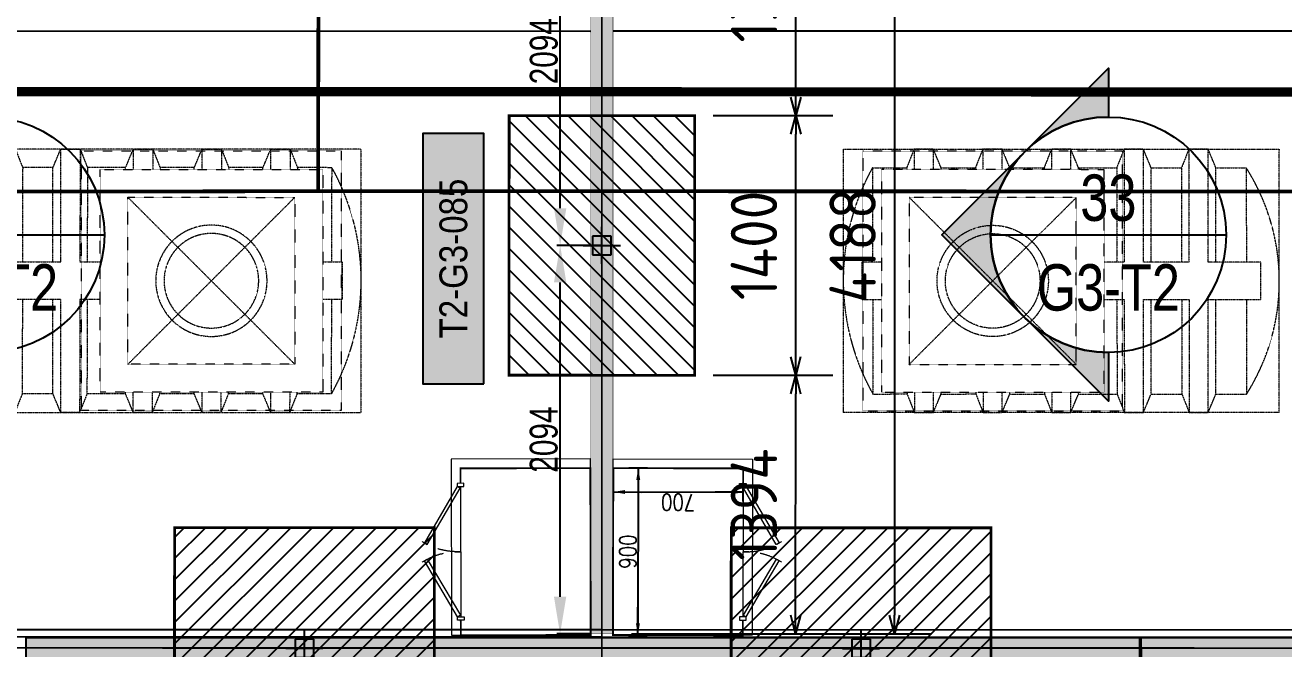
# Model space of a CAD drawing. Header units: centimetres. Extents: x -6122352 to 7132207, y -1694241 to 1947892.
# Drawn here: x 101715 to 108498, y -108471 to -105108 of the extents above; entities that cross this region are included whole.
import ezdxf
from ezdxf.enums import TextEntityAlignment as Align
from ezdxf.xclip import XClip

# ---------------------------------------------------------------- set-up
doc = ezdxf.new("R2010")
doc.units = ezdxf.units.CM
doc.header["$MEASUREMENT"] = 0
doc.header["$XCLIPFRAME"] = 2
doc.header["$PDMODE"] = 66
doc.header["$PDSIZE"] = 100
for name, pattern in [('HIDDEN', [0.375, 0.25, -0.125]), ('LTH-4G-M-XR-GROUND FLOOR PLAN$0$HIDDEN2', [0.1875, 0.125, -0.0625]), ('XR-AR-END-SETTING OUT PLAN$0$23261-XR-AR-SI-GF$0$HIDDEN', [0.375, 0.25, -0.125])]:
    doc.linetypes.add(name, pattern=pattern)
for name, color, linetype in [('00-MI-DIM', 7, 'Continuous'), ('23585-XR-AR-BOUNDARY WALLS AND SETBACKS$0$setback', 7, 'XR-AR-END-SETTING OUT PLAN$0$23261-XR-AR-SI-GF$0$HIDDEN'), ('@MI-FOOTINGS', 7, 'Continuous'), ('@MI-REF LAYER', 7, 'Continuous'), ('@MI-TYPE-02', 6, 'Continuous'), ('B_TH_4', 7, 'Continuous'), ('CTECH-Text 2.5mm', 2, 'Continuous'), ('PANEL-TAGS', 7, 'Continuous'), ('VD-WS-WATER TANK', 7, 'Continuous'), ('XR-AR-MID-SETTING OUT FOR MASTER$0$23585-XR-AR-MID-GROUND FLOOR$0$A-Flor-Strs', 1, 'Continuous')]:
    doc.layers.add(name, color=color, linetype=linetype)
doc.layers.add('08-Compound Wall-2', color=6, linetype='Continuous', lineweight=25, true_color=0xff00ff)
for name, color, linetype, lineweight in [('23585-XR-AR-DAMAC PLOT LIMITS$0$1-Mid units', 41, 'Continuous', 5), ('A-ANNO-TEXT', 3, 'Continuous', 25), ('LTH-4G-M-XR-GROUND FLOOR PLAN$0$1717 X Water Tank Location_5B$0$00 Line 2', 6, 'Continuous', 13)]:
    doc.layers.add(name, color=color, linetype=linetype, lineweight=lineweight)
doc.layers.add('LTH-4G-M-XR-GROUND FLOOR PLAN$0$PDF_Geometry', color=7, linetype='Continuous', true_color=0xcccccc)
doc.styles.add('Arial Narrow', font='ARIALN.TTF', dxfattribs={"width": 0.95, "height": 500})
doc.styles.add('DIMTEXT', font='romans.shx', dxfattribs={"width": 0.8})
doc.styles.add('JWC 1.50MM', font='GOTHIC.TTF', dxfattribs={"width": 0.8, "height": 1.5})
doc.styles.add('PANELTAG_STYLE', font='arial.ttf')
doc.styles.add('Schueco-BEMSTIL', font='isocpeur.ttf', dxfattribs={"width": 0.9})
doc.dimstyles.new('DIM-25', dxfattribs={"dimscale": 25, "dimtxt": 2.5, "dimasz": 2.5, "dimexe": 1.25, "dimexo": 0.625, "dimgap": 1, "dimtad": 1, "dimdec": 0, "dimdsep": 46, "dimtxsty": 'DIMTEXT', "dimblk": 'AROW', "dimcen": 2.5, "dimse1": 1, "dimse2": 1, "dimclrd": 1, "dimclre": 1, "dimclrt": 2, "dimadec": 0, "dimazin": 0, "dimtfac": 1, "dimtdec": 0, "dimtmove": 0, "dimatfit": 3, "dimfxl": 1, "dimarcsym": 0})
doc.dimstyles.new('JWC - 1.5', dxfattribs={"dimtxt": 1.5, "dimasz": 2, "dimexe": 0.18, "dimexo": 0.06, "dimgap": 0.09, "dimtad": 1, "dimtoh": 1, "dimdec": 0, "dimzin": 0, "dimdsep": 46, "dimtxsty": 'JWC 1.50MM', "dimcen": 0.09, "dimclrd": 1, "dimclre": 1, "dimclrt": 2, "dimadec": 0, "dimazin": 0, "dimtfac": 1, "dimtdec": 0, "dimtofl": 0, "dimtmove": 0, "dimatfit": 3, "dimfxl": 30, "dimtolj": 1, "dimtzin": 0, "dimarcsym": 0})
doc.dimstyles.new('MI- JWC-TXT-2.5 MM', dxfattribs={"dimscale": 1.5, "dimtxt": 2.5, "dimasz": 1, "dimexe": 2, "dimexo": 1, "dimgap": 1, "dimtad": 1, "dimdec": 0, "dimdsep": 46, "dimtxsty": 'Schueco-BEMSTIL', "dimblk": 'OPEN30', "dimcen": 0, "dimdle": 2, "dimclrd": 140, "dimclre": 8, "dimclrt": 40, "dimadec": 0, "dimazin": 2, "dimtfac": 1, "dimtdec": 0, "dimtix": 1, "dimtmove": 2, "dimatfit": 3, "dimldrblk": 'OPEN', "dimfxl": 2, "dimlwd": -1, "dimlwe": -1, "dimarcsym": 0})
pattern_1 = [(45, (0, 0), (-57.45242597140699, 57.45242597140699), [])]

# ---------------------------------------------------------------- blocks, each defined once
blk = doc.blocks.new('23585-XR-AR-BOUNDARY WALLS AND SETBACKS')
at = {"layer": '08-Compound Wall-2'}
blk.add_lwpolyline([(496514.6252557298, 2768906.002830742), (496532.2463287459, 2768889.856587013), (496534.3067708811, 2768892.105257509), (496538.3601700577, 2768896.529056611), (496542.4137756815, 2768900.952862748), (496546.4671700585, 2768905.376656611), (496550.520570064, 2768909.800456605), (496554.5739700577, 2768914.224256611), (496560.6192522304, 2768920.821795322), (496542.9971857687, 2768936.967041038)], dxfattribs=at)
at = {"layer": '23585-XR-AR-BOUNDARY WALLS AND SETBACKS$0$setback', "ltscale": 40, "const_width": 0.05}
blk.add_lwpolyline([(496532.0673623674, 2768893.95391039), (496532.1686264705, 2768894.064425312), (496536.2220017799, 2768898.488198366), (496540.2756266847, 2768902.912025546), (496544.3290017809, 2768907.335798366), (496548.382401789, 2768911.759598364), (496552.4358017773, 2768916.183398364), (496556.5893923498, 2768920.716433185), (496542.2115776765, 2768933.889312271), (496538.0586421989, 2768929.356943275), (496534.0052491076, 2768924.933150815), (496529.9518491079, 2768920.509350816), (496525.8982013824, 2768916.085698731), (496521.844849108, 2768911.661950815), (496517.6903034673, 2768907.127653947), (496532.0673623674, 2768893.95391039)], dxfattribs=at)
blk = doc.blocks.new('A$C9d9485f6')
at = {"layer": 'A-ANNO-TEXT', "rotation": 312.4881850805905}
blk.add_blockref('23585-XR-AR-BOUNDARY WALLS AND SETBACKS', (-2377088.534775567, -1504219.252137818), dxfattribs=at)
blk = doc.blocks.new('23585-XR-AR-DAMAC PLOT LIMITS')
at = {"layer": '23585-XR-AR-DAMAC PLOT LIMITS$0$1-Mid units', "color": 251, "true_color": 0x636466}
for points in [[(496542.4874999998, 2768900.885299999), (496524.7922999999, 2768917.099099999), (496528.8459000001, 2768921.522700001), (496546.5409000004, 2768905.3091)], [(496538.4338999996, 2768896.4615), (496520.7389000002, 2768912.6753), (496524.7922999999, 2768917.099099999), (496542.4874999998, 2768900.885299999)], [(496542.4874999998, 2768900.885299999), (496546.5409000004, 2768905.3091), (496564.2358999997, 2768889.0955), (496560.1825000001, 2768884.671700001)], [(496538.4338999996, 2768896.4615), (496542.4874999998, 2768900.885299999), (496560.1825000001, 2768884.671700001), (496556.1290999996, 2768880.2479)]]:
    blk.add_lwpolyline(points, close=True, dxfattribs=at)
blk = doc.blocks.new('A$Cf093b529')
at = {"layer": 'A-ANNO-TEXT'}
blk.add_blockref('23585-XR-AR-DAMAC PLOT LIMITS', (-495391.9901121984, -2768603.441896566), dxfattribs=at)
blk = doc.blocks.new('XR-AR-MID-SETTING OUT FOR MASTER')
at = {"layer": 'XR-AR-MID-SETTING OUT FOR MASTER$0$23585-XR-AR-MID-GROUND FLOOR$0$A-Flor-Strs', "color": 8}
blk.add_line((60.05534254956096, 20672.92354680672), (5940.045863168596, 20672.65234583314), dxfattribs=at)
blk = doc.blocks.new('MID UNIT')
at = {"xscale": 0.001, "yscale": 0.001, "zscale": 0.001}
blk.add_blockref('XR-AR-MID-SETTING OUT FOR MASTER', (0, 0), dxfattribs=at)
blk = doc.blocks.new('TH_4')
at = {"xscale": -1}
blk.add_blockref('MID UNIT', (495826.3053798475, 2769130.514097063), dxfattribs=at)
blk.add_blockref('MID UNIT', (495814.3053798428, 2769130.514097063))
blk = doc.blocks.new('A$C780da55d')
at = {"layer": 'B_TH_4', "xscale": 1.000039159572381, "yscale": 1.000039159572381, "zscale": 1.000039159572381}
blk.add_blockref('TH_4', (-495814.0704651335, -2769239.302089663), dxfattribs=at)
blk = doc.blocks.new('23585-XR-AR-MALDIVE-2$0$TH_4')
blk.add_blockref('A$C780da55d', (495794.655359471, 2769130.864096801))
blk = doc.blocks.new('AROW')
at = {"color": 1, "ltscale": 100}
for p, q in [((0, 0), (-3, 0)), ((-1.455191522836685e-11, -1), (-1.455191522836685e-11, 1))]:
    blk.add_line(p, q, dxfattribs=at)
blk.add_solid([(-1.279999999998836, 0.2133333333331393), (-1.279999999998836, -0.2133333333331393), (0, 0)], dxfattribs=at)
blk = doc.blocks.new('*D424')
at = {"layer": 'CTECH-Text 2.5mm', "color": 8, "lineweight": -2, "ltscale": 10, "transparency": 16777216}
blk.add_line((0.8245945251717253, -0.1346448104515323), (0.02459452517172529, -0.1346448104515323), dxfattribs=at)
at = {"layer": 'Defpoints', "color": 0, "ltscale": 10, "transparency": 16777216}
for p in [(-0.02540547482827471, -4.440892098500626e-16), (0.8745945251717253, -4.440892098500626e-16), (-0.02540547482827472, -0.1346448104515323)]:
    blk.add_point(p, dxfattribs=at)
at = {"layer": 'CTECH-Text 2.5mm', "color": 8, "lineweight": -2, "ltscale": 10, "transparency": 16777216, "xscale": 0.05, "yscale": 0.05, "zscale": 0.05, "rotation": 180}
blk.add_blockref('AROW', (-0.02540547482827472, -0.1346448104515323), dxfattribs=at)
at = {"layer": 'CTECH-Text 2.5mm', "color": 8, "lineweight": -2, "ltscale": 10, "transparency": 16777216, "xscale": 0.05, "yscale": 0.05, "zscale": 0.05}
blk.add_blockref('AROW', (0.8745945251717253, -0.1346448104515323), dxfattribs=at)
at = {"layer": 'CTECH-Text 2.5mm', "color": 8, "ltscale": 10, "transparency": 16777216, "insert": (0.4245945251717253, -0.07964481045153232), "char_height": 0.09, "attachment_point": 5, "style": 'DIMTEXT'}
blk.add_mtext('900', dxfattribs=at)
blk = doc.blocks.new('*D423')
at = {"layer": 'CTECH-Text 2.5mm', "color": 8, "lineweight": -2, "ltscale": 10, "transparency": 16777216}
blk.add_line((0.7458974683694629, -0.05000000000000048), (0.745897468369463, -0.6500000000000008), dxfattribs=at)
at = {"layer": 'Defpoints', "color": 0, "ltscale": 10, "transparency": 16777216}
for p in [(0.8745945251717258, -4.440892098500628e-16), (0.745897468369463, -0.7000000000000008), (0.8745945278484509, -0.7000000000000007)]:
    blk.add_point(p, dxfattribs=at)
at = {"layer": 'CTECH-Text 2.5mm', "color": 8, "lineweight": -2, "ltscale": 10, "transparency": 16777216, "xscale": 0.05, "yscale": 0.05, "zscale": 0.05}
for p, rotation in [((0.7458974683694629, -4.647852750491067e-16), 90), ((0.745897468369463, -0.7000000000000008), 270)]:
    blk.add_blockref('AROW', p, dxfattribs=dict(at, rotation=rotation))
at = {"layer": 'CTECH-Text 2.5mm', "color": 8, "ltscale": 10, "transparency": 16777216, "insert": (0.6908974683694628, -0.3500000000000008), "char_height": 0.09, "attachment_point": 5, "rotation": 90, "style": 'DIMTEXT'}
blk.add_mtext('700', dxfattribs=at)
blk = doc.blocks.new('WT')
at = {"layer": 'VD-WS-WATER TANK', "color": 8, "linetype": 'HIDDEN', "lineweight": 5}
for p, q in [((-1544.628465470625, 709.6584162400104), (-1544.628465470625, -710.3415837597568)), ((-1544.628465470625, 709.6584162400104), (805.3742911103182, 709.6584162400104)), ((805.3742911103182, -710.3415837599896), (805.3742911103182, 709.6584162400104)), ((-1205.197479922557, 610), (-1368.584841941483, 609.6917219583411)), ((-1367.616602353984, 100.7170481621288), (-1368.584841941483, 609.6917219583411)), ((-853.8209368987009, 609.9999999995343), (-1019.529137560632, 609.6873430171981)), ((-462.4613206691574, 609.9999999997672), (-670.4740313610528, 609.9999999997672)), ((-92.2536644951906, 609.9999999997672), (-279.1144151315093, 609.9999999997672)), ((277.9539916787762, 609.9999999997672), (91.09390626149252, 609.6474338008557)), ((645.8408009468112, 609.9999999997672), (461.3015541732311, 609.6518127417658)), ((646.8096269820817, 100.7170481618959), (645.8408009468112, 609.9999999997672)), ((-1366.263995035551, -610.3082780416589), (-1367.232107905904, -101.4002156818751)), ((648.161647852743, -610.0000000002328), (647.1941214301623, -101.4002156816423)), ((-1202.876633016858, -610.0000000002328), (-1366.263995035551, -610.3082780416589)), ((-853.8209368984681, -610.0000000002328), (-1017.208298916928, -610.3082780416589)), ((-462.4613206691574, -610), (-668.1531844553538, -610)), ((-92.2536644951906, -610.0000000002328), (-276.7935682260431, -610.0000000002328)), ((277.9539916787762, -610.0000000002328), (93.4147449049633, -610.3481872582342)), ((648.161647852743, -610.0000000002328), (463.6224010786973, -610.3481872582342)), ((805.3742911103182, -710.3415837599896), (-1544.628465470625, -710.3415837597568))]:
    blk.add_line(p, q, dxfattribs=at)
at = {"layer": 'VD-WS-WATER TANK', "color": 8, "linetype": 'HIDDEN', "lineweight": 5, "ltscale": 0.2}
for p, q in [((-450.0018297319766, 450.0018297312781, 1.058825682041061), (449.9999999995343, -449.9999999997672, -1)), ((449.9999999995343, 449.9999999993015), (-450.0000000004657, -450.0000000002328, 1.000000000007276))]:
    blk.add_line(p, q, dxfattribs=at)
at = {"layer": 'VD-WS-WATER TANK', "color": 8, "linetype": 'HIDDEN', "lineweight": 5}
for points in [[(-1057.987290713005, 100.7170481625944), (-1058.984124873765, 709.6584162407089), (-1161.101388717303, 709.6584162407089), (-1202.876633016625, 610.0000000006985), (-1202.876633016858, 100.7170481625944)], [(-1161.101388717303, 709.6584162407089), (-1161.10138871707, 100.7170481625944)], [(-1018.560901444405, 100.7170481623616), (-1019.529727479443, 610.0000000004657), (-1058.984124873765, 709.6584162407089)], [(-708.9315945943817, 100.7170481623616), (-709.928428754909, 709.6584162404761), (-812.04569259868, 709.6584162404761), (-853.8209368987009, 610.0000000002328), (-853.8209368982352, 100.7170481628273)], [(-812.04569259868, 709.6584162404761), (-812.04569259868, 100.7170481623616)], [(-669.5052053260151, 100.7170481623616), (-670.4740313610528, 610.0000000002328), (-709.928428754909, 709.6584162404761)], [(-318.3893022132106, 599.9999999993015), (-318.5688125255983, 709.6584162404761), (-420.6860763693694, 709.6584162404761), (-462.4613206691574, 610.0000000004657), (-462.4613206691574, 599.9999999997672)], [(-420.6860763693694, 709.6584162404761), (-420.6860763693694, 599.9999999997672)], [(-279.0953917962033, 599.9999999997672), (-279.1144151315093, 610.0000000004657), (-318.5688125255983, 709.6584162404761)], [(51.81901098834351, 599.9999999995343), (51.63884364836849, 709.6584162402432), (-50.47842019540258, 709.6584162407089), (-92.25366449495777, 610), (-92.2536644951906, 600)], [(-50.47842019540258, 709.6584162407089), (-50.47842019563541, 599.9999999997672)], [(91.11226437753066, 599.9999999995343), (91.09324104245752, 610.0000000002328), (51.63884364836849, 709.6584162402432)], [(422.026010134723, 599.9999999997672), (421.8464998223353, 709.6584162404761), (319.7292359783314, 709.6584162407089), (277.9539916787762, 610.0000000002328), (277.9539916787762, 599.9999999995343)], [(319.7292359783314, 709.6584162407089), (319.7292359785642, 600.0000000002328)], [(461.3199205512647, 600), (461.3008972161915, 610), (421.8464998223353, 709.6584162404761)], [(-1161.10138871707, 100.7170481625944), (-1444.626510607777, 100.7170481625944), (-1444.626510607777, -101.4002156811766), (-1161.10138871707, -101.4002156814095)], [(-812.04569259868, 100.7170481623616), (-1057.987290713005, 100.7170481625944)], [(-600.0000000002328, 100.7170481623616), (-708.9315945943817, 100.7170481623616)], [(599.9999999997672, -101.4002156811766), (705.3734893924557, -101.4002156811766), (705.3734893924557, 100.7170481625944), (599.9999999997672, 100.7170481625944)], [(-1202.876633016858, -101.4002156814095), (-1202.876633016858, -609.9999999995343), (-1161.101388717303, -710.3415837595239), (-1056.663277968066, -710.3415837592911), (-1017.208880573744, -610), (-1018.176406996092, -101.4002156811766)], [(-1161.10138871707, -101.4002156814095), (-1161.101388717303, -710.3415837595239)], [(-1056.663277968066, -710.3415837592911), (-1057.659002496395, -101.4002156809438)], [(-1057.659002496395, -101.4002156809438), (-812.0456925984472, -101.4002156811766)], [(-853.8209368984681, -101.4002156809438), (-853.8209368984681, -609.9999999995343), (-812.04569259868, -710.3415837595239), (-707.6075818496756, -710.3415837595239), (-668.1531844551209, -610), (-669.1207108779345, -101.4002156809438)], [(-812.0456925984472, -101.4002156811766), (-812.04569259868, -710.3415837595239)], [(-707.6075818496756, -710.3415837595239), (-708.6033063777722, -101.4002156809438)], [(-708.6033063777722, -101.4002156809438), (-600.0000000006985, -101.4002156814095)], [(-462.4613206689246, -600.0000000002328), (-462.4613206689246, -609.9999999997672), (-420.6860763693694, -710.3415837595239), (-316.2479656198993, -710.3415837590583), (-276.7935682255775, -609.9999999997672), (-276.8125915611163, -600.0000000002328)], [(-420.6860763693694, -600.0000000004657), (-420.6860763693694, -710.3415837595239)], [(-316.2479656198993, -710.3415837590583), (-316.428393206792, -600)], [(-92.25366449495777, -600.0000000004657), (-92.25366449495777, -609.9999999997672), (-50.47842019516975, -710.3415837592911), (53.95969055383466, -710.3415837592911), (93.41408794769086, -609.9999999997672), (93.39506461261772, -600.0000000004657)], [(-50.47842019540258, -600.0000000002328), (-50.47842019516975, -710.3415837592911)], [(53.95969055383466, -710.3415837592911), (53.7786999901291, -600.0000000004657)], [(277.9539916787762, -600.0000000004657), (277.9539916787762, -610), (319.7292359785642, -710.3415837592911), (424.1673467275687, -710.3415837592911), (463.6217441216577, -609.9999999997672), (463.6027207863517, -600.0000000002328)], [(319.7292359783314, -600.0000000004657), (319.7292359785642, -710.3415837592911)], [(424.1673467275687, -710.3415837592911), (423.9869191413745, -600.0000000002328)]]:
    blk.add_lwpolyline(points, dxfattribs=at)
at = {"layer": 'VD-WS-WATER TANK', "color": 8, "linetype": 'HIDDEN', "lineweight": 5, "ltscale": 0.2}
for points in [[(-699.9999999995343, -699.9999999995343), (700.0000000002328, -700), (699.9999999997672, 700), (-700, 700.0000000002328)], [(-600.0000000004657, -600.0000000004657), (599.9999999995343, -600.0000000011642), (599.9999999995343, 599.9999999995343), (-600.0000000002328, 599.9999999990687)], [(-450.0000000002328, -450.0000000002328), (449.9999999997672, -450.0000000004657), (449.9999999995343, 449.9999999993015), (-450.0000000004657, 450)]]:
    blk.add_lwpolyline(points, close=True, dxfattribs=at)
at = {"layer": 'VD-WS-WATER TANK', "color": 8, "linetype": 'HIDDEN', "lineweight": 5}
for radius in [299.9999999999999, 254.9999999999999]:
    blk.add_circle((0, 2.328306436538696e-10), radius, dxfattribs=at)
for centre, radius, start, end in [((-406.0936178530101, 1.520493773277849), 1138.534847617149, 147.7123555648303, 212.5056355353665), ((-448.5880362042226, -2.084176184376702), 1253.962327314667, 331.0008973028165, 29.21709379940886)]:
    blk.add_arc(centre, radius, start, end, dxfattribs=at)
blk = doc.blocks.new('A$C3d83a01e')
at = {"color": 1, "true_color": 0xeb0000, "const_width": 0.007999999999999997}
blk.add_lwpolyline([(45.15008030319586, 3.749225288629532e-05), (39.1500754696317, 2.328306436538696e-10), (33.15008298167959, 0.0002450824249535799), (27.15007814858109, 0.0002075911033898592), (21.15007331455126, 0.0001700993161648512), (15.15006848284975, 0.0001326084602624178), (9.150063648354262, 9.511574171483517e-05), (1.485226675868034e-05, 0.000223775627091527), (0, 24.00009564775974), (2.850095984525979, 24.0001518309582), (9.150061142165214, 24.00024956325069), (12.00000966666266, 24.00017063063569), (15.14991851523519, 24.00015193992294), (21.14992334926501, 24.00018943217583), (27.15006329584867, 24.00007946393453), (33.15006813034415, 24.00011695548892), (39.15007296297699, 24.00015444681048), (45.15007779654115, 24.0001919392962), (54.29843115294352, 24.00013734982349), (54.29745082743466, 0.0001673968508839607)], close=True, dxfattribs=at)
blk = doc.blocks.new('A$Cc9adf89e')
at = {"color": 1, "true_color": 0xeb0000, "const_width": 0.01}
blk.add_lwpolyline([(34.72859038040042, -22.72902049310505), (28.72858554770937, -22.72905827872455), (22.72859305830207, -22.72881349129602), (16.72858822613489, -22.72885127691552), (10.72858339169761, -22.72888906300068), (1.581360328709707, -22.72888430161402), (1.580214007000905, 1.271036951802671), (10.7285673643928, 1.270982810296118), (16.72857219778234, 1.271020597312599), (22.72857703006594, 1.271058382000774), (28.72858186450321, 1.271096168551594), (34.72872181079583, 1.270986494142562), (40.72872664424358, 1.271024281159043), (43.87863549351459, 1.271005745045841), (43.87836894957582, -22.72885378403589)], close=True, dxfattribs=at)
blk = doc.blocks.new('A$Ce49f4eae')
at = {"color": 1, "true_color": 0xeb0000, "const_width": 0.008}
blk.add_lwpolyline([(45.15010007313685, 0.5988855022005737), (39.15009523957269, 0.5988480099476874), (33.15010275162058, 0.5990930921398103), (27.15009791898774, 0.5990556008182466), (21.15009308495792, 0.5990181090310216), (15.15008825279074, 0.5989806181751192), (9.150083418760914, 0.5989431259222329), (3.462267341092229e-05, 0.5990717853419483), (1.976994099095464e-05, 24.59894365770742), (2.85011575446697, 24.59899984067306), (9.150080912106205, 24.59909757273272), (12.00002943660365, 24.59901864035055), (15.14993828564184, 24.5989999496378), (21.149943119206, 24.59903744189069), (27.15008306578966, 24.59892747364938), (33.15008790028514, 24.59896496543661), (39.15009273291798, 24.59900245675817), (45.15009756648215, 24.59903994901106), (54.29845092335017, 24.59898535953835), (54.29747059784131, 0.5990154063329101)], close=True, dxfattribs=at)
blk = doc.blocks.new('_Open30')
at = {"color": 0, "linetype": 'ByBlock', "lineweight": -2}
for p, q in [((-1, 0.26794919), (0, 0)), ((0, 0), (-1, -0.26794919)), ((0, 0), (-1, 0))]:
    blk.add_line(p, q, dxfattribs=at)
blk = doc.blocks.new('*D1510')
at = {"layer": '@MI-TYPE-02', "color": 8, "transparency": 16777216}
for p, q in [((366376.7923264691, -160630.9178897087), (367994.1027544087, -160631.2055259502)), ((366376.9113057138, -164819.2087502581), (367993.3578731685, -164819.4962328633))]:
    blk.add_line(p, q, dxfattribs=at)
at = {"layer": '@MI-TYPE-02', "color": 140, "transparency": 16777216}
blk.add_line((367794.0849727215, -160731.1699546683), (367793.3756611817, -164719.4606647444), dxfattribs=at)
at = {"layer": 'Defpoints', "color": 0, "transparency": 16777216}
for p in [(366276.7923280507, -160630.9001048585), (366276.9113072953, -164819.1909654078), (367793.3578763315, -164819.4606631629)]:
    blk.add_point(p, dxfattribs=at)
at = {"layer": '@MI-TYPE-02', "color": 140, "transparency": 16777216, "xscale": 100, "yscale": 100, "zscale": 100}
for p, rotation in [((367794.1027575717, -160631.1699562498), 89.9898100313855), ((367793.3578763315, -164819.4606631629), 269.9898100313856)]:
    blk.add_blockref('_Open30', p, dxfattribs=dict(at, rotation=rotation))
at = {"layer": '@MI-TYPE-02', "color": 40, "transparency": 16777216, "insert": (367568.73032051, -162725.2752937934), "char_height": 250, "attachment_point": 5, "rotation": 89.98981003138552, "style": 'Schueco-BEMSTIL'}
blk.add_mtext('4188', dxfattribs=at)
blk = doc.blocks.new('_Open')
at = {"color": 0, "linetype": 'ByBlock', "lineweight": -2}
for p, q in [((-1, 0.1666666666666667), (0, 0)), ((-1, -0.1666666666666667), (0, 0)), ((0, 0), (-1, 0))]:
    blk.add_line(p, q, dxfattribs=at)
blk = doc.blocks.new('T2-SINGLE FOOTING')
at = {"layer": '@MI-FOOTINGS', "transparency": 33554679}
h = blk.add_hatch(dxfattribs=at)
h.set_pattern_fill('ANSI31', color=8, scale=650)
h.set_pattern_definition(pattern_1)
h.paths.add_polyline_path([(-700, 500), (700, 500), (700, -500), (-700, -500)])
at = {"layer": '@MI-FOOTINGS', "color": 62, "const_width": 15}
blk.add_lwpolyline([(-700, 500), (700, 500), (700, -500), (-700, -500)], close=True, dxfattribs=at)
at = {"layer": '@MI-FOOTINGS', "color": 30}
blk.add_point((0, 0), dxfattribs=at)
blk = doc.blocks.new('*D1520')
at = {"color": 1, "lineweight": -2, "transparency": 16777216}
for p, q in [((366210.8518177678, -162725.0444680422), (365974.0847232226, -162725.0023593684)), ((365991.7478501204, -164619.1615881709), (365992.0491532375, -162925.0055574784)), ((366150.9113073901, -164819.1898983168), (365973.7122807047, -164819.1583837349))]:
    blk.add_line(p, q, dxfattribs=at)
at = {"color": 1, "transparency": 16777216}
for points in [[(365958.7158204314, -162924.999629195), (366025.3824860437, -162925.0114857618), (365992.0847229379, -162725.0055606414)], [(365958.4145173143, -164619.1556598875), (366025.0811829266, -164619.1675164543), (365991.71228042, -164819.1615850079)]]:
    blk.add_solid(points, dxfattribs=at)
at = {"layer": 'Defpoints', "color": 0, "transparency": 16777216}
for p in [(365992.0847229379, -162725.0055606414), (366216.8518176729, -162725.0455351332), (366156.9113072953, -164819.1909654078)]:
    blk.add_point(p, dxfattribs=at)
at = {"color": 2, "transparency": 16777216, "insert": (365904.1255594913, -163772.0679625381), "char_height": 150, "attachment_point": 5, "rotation": 89.98981003138552, "style": 'JWC 1.50MM'}
blk.add_mtext('\\A1;2094', dxfattribs=at)
blk = doc.blocks.new('*D1522')
at = {"color": 1, "lineweight": -2, "transparency": 16777216}
for p, q in [((366152.6384284185, -160630.8993922455), (365974.4571618796, -160630.8677029737)), ((365992.1202925777, -162525.0055638044), (365992.4215918945, -160830.8709010837)), ((366210.8518177678, -162725.0444680422), (365974.0847231619, -162725.0023593684))]:
    blk.add_line(p, q, dxfattribs=at)
at = {"color": 1, "transparency": 16777216}
for points in [[(365959.0882590884, -160830.8649728003), (366025.7549247007, -160830.8768293671), (365992.4571615949, -160630.8709042467)], [(365958.7869597715, -162524.999635521), (366025.4536253838, -162525.0114920878), (365992.0847228772, -162725.0055606414)]]:
    blk.add_solid(points, dxfattribs=at)
at = {"layer": 'Defpoints', "color": 0, "transparency": 16777216}
for p in [(365992.4571615949, -160630.8709042467), (366158.6384283236, -160630.9004593365), (366216.8518176729, -162725.0455351332)]:
    blk.add_point(p, dxfattribs=at)
at = {"color": 2, "transparency": 16777216, "insert": (365904.4980000485, -161677.9226221575), "char_height": 150, "attachment_point": 5, "rotation": 89.98981003138552, "style": 'JWC 1.50MM'}
blk.add_mtext('\\A1;2094', dxfattribs=at)
blk = doc.blocks.new('*D1526')
at = {"color": 8, "transparency": 16777216}
for p, q in [((366816.7273142528, -163425.1522331494), (367461.3380074372, -163425.2668761974)), ((366376.9113057138, -164819.2087502581), (367461.0900626664, -164819.401569829))]:
    blk.add_line(p, q, dxfattribs=at)
at = {"color": 140, "transparency": 16777216}
blk.add_line((367261.1078506796, -164719.3660017101), (367261.32022575, -163525.2313049155), dxfattribs=at)
at = {"layer": 'Defpoints', "color": 0, "transparency": 16777216}
for p in [(366716.7273158343, -163425.1344482992), (367261.3380106002, -163425.231306497), (366276.9113072953, -164819.1909654078)]:
    blk.add_point(p, dxfattribs=at)
at = {"color": 140, "transparency": 16777216, "xscale": 100, "yscale": 100, "zscale": 100}
for p, rotation in [((367261.3380106002, -163425.231306497), 89.98981003138552), ((367261.0900658294, -164819.3660001286), 269.9898100313856)]:
    blk.add_blockref('_Open30', p, dxfattribs=dict(at, rotation=rotation))
at = {"color": 40, "transparency": 16777216, "insert": (367036.2140417732, -164122.2586373998), "char_height": 250, "attachment_point": 5, "rotation": 89.98981003138552, "style": 'Schueco-BEMSTIL'}
blk.add_mtext('1394', dxfattribs=at)
blk = doc.blocks.new('*D1527')
at = {"color": 8, "transparency": 16777216}
for p, q in [((366816.9763021151, -162025.1522552904), (367461.5869952996, -162025.2668983385)), ((366816.7273142528, -163425.1522331494), (367461.3380073967, -163425.2668761974))]:
    blk.add_line(p, q, dxfattribs=at)
at = {"color": 140, "transparency": 16777216}
blk.add_line((367261.3557954099, -163325.2313080785), (367261.5692136124, -162125.2313270565), dxfattribs=at)
at = {"layer": 'Defpoints', "color": 0, "transparency": 16777216}
for p in [(366716.9763036966, -162025.1344704402), (367261.5869984626, -162025.231328638), (366716.7273158343, -163425.1344482992)]:
    blk.add_point(p, dxfattribs=at)
at = {"color": 140, "transparency": 16777216, "xscale": 100, "yscale": 100, "zscale": 100}
for p, rotation in [((367261.5869984626, -162025.231328638), 89.98981003138552), ((367261.3380105597, -163425.231306497), 269.9898100313856)]:
    blk.add_blockref('_Open30', p, dxfattribs=dict(at, rotation=rotation))
at = {"color": 40, "transparency": 16777216, "insert": (367036.4625080696, -162725.1913016545), "char_height": 250, "attachment_point": 5, "rotation": 89.98981003138552, "style": 'Schueco-BEMSTIL'}
blk.add_mtext('1400', dxfattribs=at)
blk = doc.blocks.new('*D1528')
at = {"color": 8, "transparency": 16777216}
for p, q in [((366376.7923264691, -160630.9178897087), (367461.8349438257, -160631.110862916)), ((366816.9763021151, -162025.1522552904), (367461.5869952592, -162025.2668983385))]:
    blk.add_line(p, q, dxfattribs=at)
at = {"color": 140, "transparency": 16777216}
blk.add_line((367261.6047832724, -161925.2313302195), (367261.8171621385, -160731.075291634), dxfattribs=at)
at = {"layer": 'Defpoints', "color": 0, "transparency": 16777216}
for p in [(366276.7923280507, -160630.9001048585), (367261.8349469887, -160631.0752932155), (366716.9763036966, -162025.1344704402)]:
    blk.add_point(p, dxfattribs=at)
at = {"color": 140, "transparency": 16777216, "xscale": 100, "yscale": 100, "zscale": 100}
for p, rotation in [((367261.8349469887, -160631.0752932155), 89.98981003138552), ((367261.5869984222, -162025.231328638), 269.9898100313856)]:
    blk.add_blockref('_Open30', p, dxfattribs=dict(at, rotation=rotation))
at = {"color": 40, "transparency": 16777216, "insert": (367036.7109762639, -161328.1132950138), "char_height": 250, "attachment_point": 5, "rotation": 89.98981003138552, "style": 'Schueco-BEMSTIL'}
blk.add_mtext('1394', dxfattribs=at)
blk = doc.blocks.new('T2-FOOTING PLAN')
at = {"layer": '@MI-FOOTINGS', "transparency": 33554679}
h = blk.add_hatch(dxfattribs=at)
h.set_pattern_fill('ANSI31', color=8, scale=650)
h.set_pattern_definition(pattern_1)
h.paths.add_polyline_path([(-700, 650), (700, 650), (700, -650), (-700, -650)])
at = {"layer": '@MI-FOOTINGS', "color": 160, "true_color": 0x3340f0, "const_width": 15}
blk.add_lwpolyline([(-700, 650), (700, 650), (700, -650), (-700, -650)], close=True, dxfattribs=at)
at = {"layer": '@MI-FOOTINGS', "color": 30}
blk.add_point((0, 0), dxfattribs=at)
blk = doc.blocks.new('*U2657')
at = {"layer": '@MI-TYPE-02'}
h = blk.add_hatch(color=256, dxfattribs=at)
h.dxf.hatch_style = 1
h.paths.add_polyline_path([(-30118.25476440781, 62.40487899022992), (-24118.31997029221, 62.47150750012952), (-24117.89367920562, -57.52773531377898), (-30117.82847332122, -57.59436382367858)])
h = blk.add_hatch(color=256, dxfattribs=at)
h.dxf.hatch_style = 1
h.paths.add_polyline_path([(-24108.23017512524, 61.64912541231024), (-18108.29538100964, 61.71575392220984), (-18107.86908992304, -58.28348889169865), (-24107.80388403864, -58.35011740159825)])
for points in [[(-30118.25476440781, 62.40487899022992), (-24118.31997029221, 62.47150750012952), (-24117.89367920562, -57.52773531377898), (-30117.82847332122, -57.59436382367858)], [(-24108.23017512524, 61.64912541231024), (-18108.29538100964, 61.71575392220984), (-18107.86908992304, -58.28348889169865), (-24107.80388403864, -58.35011740159825)]]:
    blk.add_lwpolyline(points, close=True, dxfattribs=at)
at = {"layer": '@MI-FOOTINGS', "rotation": 359.9898439714545}
for p in [(-28618.08286850021, 3.958608562650625), (-25618.08291562984, 3.426840154366801)]:
    blk.add_blockref('T2-FOOTING PLAN', p, dxfattribs=at)
blk = doc.blocks.new('*U1871')
h = blk.add_hatch(color=94)
edge = h.paths.add_edge_path()
edge.add_line((-5.853590386044781e-15, -6.350000000000011), (-3.839567134987508e-15, -8.98025612106916))
edge.add_line((-3.839567134987508e-15, -8.98025612106916), (-8.98025612106916, -1.4210854715202e-14))
edge.add_line((-8.98025612106916, -1.364422505680946e-14), (-1.243449787580175e-14, 8.980256121069147))
edge.add_line((-1.308023176029987e-14, 8.980256121069147), (-6.554262137165959e-15, 6.349999999999988))
edge.add_arc((-2.326472348102011e-15, -1.154631945610163e-14), 6.35, 90.00000000000004, 269.9999999999999)
at = {"color": 94}
blk.add_line((-6.35, -5.639932965095795e-15), (6.35, -1.127986593019159e-14), dxfattribs=at)
for points in [[(-5.853590386044781e-15, -6.350000000000011), (-3.839567134987508e-15, -8.98025612106916), (-8.98025612106916, -1.364422505680946e-14), (-1.308023176029987e-14, 8.980256121069147), (-6.554262137165959e-15, 6.349999999999988, 0.9999999999999994)], [(-4.490128060534579, 4.490128060534578, 0.4142135623730951), (-4.490128060534578, -4.49012806053458), (-8.98025612106916, -1.236372533598709e-15), (-4.490128060534585, 4.490128060534578)]]:
    blk.add_lwpolyline(points, format="xyb", close=True)
blk.add_circle((-1.409983241273949e-15, -5.639932965095795e-15), 6.35, dxfattribs=at)
at = {"style": 'Arial Narrow', "width": 0.95, "flags": 8}
blk.add_attdef('VIEWNUMBER', text='', height=2.5, dxfattribs=at).set_placement((-1.409983241273949e-15, -5.639932965095795e-15), align=Align.BOTTOM_CENTER)
blk.add_attdef('SHEETNUMBER', text='', height=2.5, dxfattribs=at).set_placement((-1.409983241273949e-15, -1.587500000000005), align=Align.TOP_CENTER)
blk = doc.blocks.new('PANELTAG')
at = {"layer": 'PANEL-TAGS', "color": 1}
blk.add_lwpolyline([(-13.49999999999989, -3.300000000000182), (13.50000000000011, -3.300000000000182), (13.50000000000011, 3.299999999999727), (-13.49999999999989, 3.299999999999727)], close=True, dxfattribs=at)
at = {"layer": 'PANEL-TAGS', "color": 40, "true_color": 0xffd700}
blk.add_solid([(-13.49999999999989, -3.300000000000182), (13.50000000000011, -3.300000000000182), (-13.49999999999989, 3.299999999999727), (13.50000000000011, 3.299999999999727)], dxfattribs=at)
at = {"layer": 'PANEL-TAGS', "color": 5, "style": 'PANELTAG_STYLE', "width": 0.85}
blk.add_attdef('TAGNO', text='', height=3, dxfattribs=at).set_placement((1.13686837721616e-13, -4.547473508864641e-13), align=Align.MIDDLE)
blk = doc.blocks.new('M3 REF WITH TABLES')
at = {"color": 1, "const_width": 0.02}
blk.add_lwpolyline([(103.2403307214263, 77.19263965729624), (99.61903187260032, 76.84035642584786), (82.23687852948206, 57.87007450731471), (80.2444145991467, 59.69811484543607), (82.23687852948206, 57.87007450731471), (74.97284804697847, 49.92358668334782), (74.86989864311181, 46.21817815350369)], dxfattribs=at)
blk = doc.blocks.new('A$C3dfd7553')
at = {"layer": 'LTH-4G-M-XR-GROUND FLOOR PLAN$0$1717 X Water Tank Location_5B$0$00 Line 2', "color": 8, "linetype": 'Continuous', "elevation": -5.961404628470183e-10}
blk.add_lwpolyline([(0.05625000142252747, -0.700000001154433, 0.01, 0.01, 0), (-0.02540547482827471, -0.7000000014647962, 0.01, 0.01, 0), (-0.02540547482827471, -4.440892098500626e-16, 0.01, 0.01, 0), (0.8745945251717253, -4.440892098500626e-16, 0.01, 0.01, 0), (0.8745945251717253, -0.7000000000000005, 0.01, 0.01, 0), (0.7937499990198317, -0.7000000003091413, 0, 0, 0)], format="xyseb", dxfattribs=at)
at = {"layer": 'LTH-4G-M-XR-GROUND FLOOR PLAN$0$PDF_Geometry', "color": 8, "lineweight": 5, "elevation": -5.961404628470183e-10}
for points in [[(-0.02540547482827471, -0.7500000016548443), (-0.02540547482827471, -4.440892098500626e-16), (0.9245945251717254, -4.440892098500626e-16), (0.9245945251717254, -0.7499999998087883), (-0.02540547482827471, -0.7500000015625269)], [(0.7765624990198317, -0.7000000000727601), (0.07343750142252746, -0.700000001128647)]]:
    blk.add_lwpolyline(points, dxfattribs=at)
for points in [[(0.07343750142252746, -0.7171875012014066), (0.07343750142252746, -0.6812500012014066), (0.05625000142252747, -0.6812500012014066), (0.05625000142252747, -0.7171875012014066)], [(0.376624831931947, -0.8951878049197844), (0.385999831931947, -0.8795628049197844), (0.08281250142252745, -0.7015625012014066), (0.07343750142252746, -0.7171875012014066)], [(0.4733751685104121, -0.8951878049197844), (0.4640001685104121, -0.8795628049197844), (0.7671874990198316, -0.7015625012013483), (0.7765624990198317, -0.7171875012013483)], [(0.7765624990198317, -0.7171875012013483), (0.7765624990198317, -0.6812500012013484), (0.7937499990198317, -0.6812500012013484), (0.7937499990198317, -0.7171875012013483)]]:
    blk.add_lwpolyline(points, close=True, dxfattribs=at)
at = {"layer": 'LTH-4G-M-XR-GROUND FLOOR PLAN$0$PDF_Geometry', "color": 8, "linetype": 'LTH-4G-M-XR-GROUND FLOOR PLAN$0$HIDDEN2', "lineweight": 5}
for centre, start, end in [((0.07343750142252746, -0.7171875012014066), 327.1406896579334, 2.802125314774052), ((0.7765624990198317, -0.7171875012013483), 177.1978746852259, 212.8593103420665)]:
    blk.add_arc(centre, 0.3515773961808323, start, end, dxfattribs=at)
at = {"layer": 'CTECH-Text 2.5mm', "ltscale": 10}
dim = blk.add_linear_dim(base=(-0.02540547482827472, -0.1346448104515323), p1=(0.8745945251717253, -4.440892098500626e-16), p2=(-0.02540547482827471, -4.440892098500626e-16), dimstyle='DIM-25', override={"dimscale": 1, "dimtxt": 0.09, "dimasz": 0.05, "dimgap": 0.01, "dimlfac": 1000, "dimclrd": 8, "dimclre": 8, "dimclrt": 8}, dxfattribs=at)
dim.commit()
dim.dimension.update_dxf_attribs({"geometry": '*D424', "text_midpoint": (0.4245945251717253, -0.07964481045153232)})
dim = blk.add_linear_dim(base=(0.745897468369463, -0.7000000000000008), p1=(0.8745945251717253, -4.440892098500626e-16), p2=(0.8745945278484505, -0.7000000000000005), angle=90, dimstyle='DIM-25', override={"dimscale": 1, "dimtxt": 0.09, "dimasz": 0.05, "dimgap": 0.01, "dimlfac": 1000, "dimclrd": 8, "dimclre": 8, "dimclrt": 8}, dxfattribs=at)
dim.commit()
dim.dimension.update_dxf_attribs({"geometry": '*D423', "text_midpoint": (0.6908974683694628, -0.3500000000000008)})
blk = doc.blocks.new('A$Cc84df2ca')
at = {"color": 1, "true_color": 0xeb0000, "const_width": 0.01}
blk.add_lwpolyline([(33.14837637357414, 3.778585232794285e-05), (27.1483715409413, 0), (21.1483790515922, 0.0002447874285280704), (15.14837421895936, 0.0002070018090307713), (9.148369384929538, 0.0001692157238721848), (0.001146321650594473, 0.0001739775761961937), (0, 24.00009523076005), (9.14835335733369, 24.00004108878784), (15.14835819089785, 24.00007887603715), (21.14836302306503, 24.00011666072533), (27.14836785756052, 24.00015444727615), (33.14850780414417, 24.00004477263428), (39.14851263724267, 24.00008255988359), (42.29842148628086, 24.00006402377039), (42.29815494269133, 0.0002044944558292627)], close=True, dxfattribs=at)
at = {"rotation": 269.8805413915869}
blk.add_blockref('A$C3dfd7553', (27.0883149607107, 23.90474654641002), dxfattribs=at)
at = {"xscale": -1, "rotation": 90.1194586091656}
blk.add_blockref('A$C3dfd7553', (27.20822350727394, 23.90474580368027), dxfattribs=at)
at = {"layer": 'VD-WS-WATER TANK', "ltscale": 100}
for p, xscale, yscale, zscale, rotation in [((25.04191697109491, 22.02048573410138), 0.001, 0.001, 0.001, 1.093651120879644e-09), ((29.25253711035475, 22.02047016099095), -0.001000000000000001, 0.001000000000000001, 0.001000000000000001, 359.9999999996589)]:
    blk.add_blockref('WT', p, dxfattribs=dict(at, xscale=xscale, yscale=yscale, zscale=zscale, rotation=rotation))
blk = doc.blocks.new('G6-PARTITION REAR HALF')
at = {"layer": '@MI-TYPE-02'}
h = blk.add_hatch(color=256, dxfattribs=at)
h.dxf.hatch_style = 1
h.paths.add_polyline_path([(5941.868288872065, 4194.613093179127), (6060.022188599163, 4194.613447657146), (6060.141167843714, 6.322587107802974), (5940.141167843714, 6.322587107832078)])
h.paths.add_polyline_path([(11939.29924806743, 4415.088525276515), (12059.29924806743, 4415.088525276515), (12060.00930107478, -2.950664235424483), (11940.00930129431, -2.95203018050874)])
h.paths.add_polyline_path([(18059.70898426813, 4192.565027894998), (17939.70899181557, 4192.607588393403), (17938.10453776177, 4.317033469873422), (18058.10453021427, 4.274472971381329)])
h.paths.add_polyline_path([(24059.86562734697, 4112.309086222194), (23939.86563489446, 4112.351646720686), (23938.2430857853, -4.133628230723843), (24058.24307823781, -4.17618872915773)])
at = {"layer": '@MI-TYPE-02', "const_width": 2.499999999999999}
blk.add_lwpolyline([(5940.022188599163, 4194.613447657146), (6060.022188599163, 4194.613447657146), (6060.141167843714, 6.322587107802974), (5940.141167843714, 6.322587107832078)], close=True, dxfattribs=at)
at = {"rotation": 89.9898100330467}
blk.add_blockref('T2-SINGLE FOOTING', (6000.08167822141, 2100.468017382489), dxfattribs=at)
at = {"color": 94}
for base, p1, p2, picture, middle in [((5775.687022143451, 4194.642648268957), (6000.08167822141, 2100.468017382489), (5941.868288872065, 4194.613093179127), '*D1522', (5687.727860596962, 3147.590930358128)), ((5775.314583486412, 2100.507991874212), (5940.141167843714, 6.322587107832078), (6000.08167822141, 2100.468017382489), '*D1520', (5687.355420039792, 1053.44558997752))]:
    dim = blk.add_linear_dim(base=base, p1=p1, p2=p2, angle=89.98981003138552, dimstyle='JWC - 1.5', dxfattribs=at)
    dim.commit()
    dim.dimension.update_dxf_attribs({"geometry": picture, "text_midpoint": middle, "insert": (-360216.7701394515, 164825.5135525157)})
for base, p1, p2, picture, middle in [((7045.064807537245, 4194.438259300106), (6500.206164245086, 2800.379082075407), (6060.022188599163, 4194.613447657146), '*D1528', (6819.940836812428, 3497.400257501838)), ((7044.816859011131, 2800.282223877613), (6499.95717638277, 1400.379104216467), (6500.206164245086, 2800.379082075407), '*D1527', (6819.692368618154, 2100.322250861122)), ((7044.567871148756, 1400.282246018673), (6060.141167843714, 6.322587107802974), (6499.95717638277, 1400.379104216467), '*D1526', (6819.443902321742, 703.254915115831))]:
    dim = blk.add_linear_dim(base=base, p1=p1, p2=p2, angle=89.98981003138552, dimstyle='MI- JWC-TXT-2.5 MM')
    dim.commit()
    dim.dimension.update_dxf_attribs({"geometry": picture, "text_midpoint": middle, "insert": (-360216.7701394515, 164825.5135525157)})
at = {"layer": '@MI-TYPE-02'}
dim = blk.add_linear_dim(base=(7576.587736879999, 6.052889352780767), p1=(6060.022188599163, 4194.613447657146), p2=(6060.141167843714, 6.322587107802974), angle=89.98981003138552, dimstyle='MI- JWC-TXT-2.5 MM', dxfattribs=at)
dim.commit()
dim.dimension.update_dxf_attribs({"geometry": '*D1510', "text_midpoint": (7351.960181058501, 2100.238258722238), "insert": (-360216.7701394515, 164825.5135525157)})

msp = doc.modelspace()

# ---------------------------------------------------------------- block references
at = {"layer": '@MI-REF LAYER', "xscale": 1000, "yscale": 1000, "zscale": 1000}
msp.add_blockref('A$C9d9485f6', (-23958.95045533385, 48155.57226163784), dxfattribs=at)
at = {"layer": '@MI-REF LAYER', "color": 10, "xscale": 1000, "yscale": 1000, "zscale": 1000}
for name, p, rotation in [('A$C3d83a01e', (77667.2774733445, -132461.9846023055), 359.989802679316), ('A$Ce49f4eae', (77667.54763645452, -133060.8326698682), 359.9898026783844)]:
    msp.add_blockref(name, p, dxfattribs=dict(at, rotation=rotation))

# ---------------------------------------------------------------- next in the draw order: block references
at = {"layer": '@MI-REF LAYER'}
ref = msp.add_blockref('23585-XR-AR-MALDIVE-2$0$TH_4', (496417964.9591807, 2768957759.234045), dxfattribs=dict(at, xscale=1000, yscale=1000, zscale=1000, rotation=179.9898026793493))
XClip(ref).set_block_clipping_path([(495835.3952632253, 2769130.5143983634), (495835.3955449336, 2769154.454259045), (495832.31072781887, 2769154.454277743), (495826.31069717463, 2769154.4542400045), (495820.3105747942, 2769154.45435022), (495814.30548654683, 2769154.454312696), (495808.3105498841, 2769154.4542752365), (495802.31054505054, 2769154.4543360225), (495793.35712816194, 2769154.454291232), (495793.3583734059, 2769130.514380163)])

# ---------------------------------------------------------------- next in the draw order: linework, layer by layer
at = {"layer": '@MI-REF LAYER', "color": 1, "const_width": 20}
msp.add_lwpolyline([(131729.2100146397, -108440.8959646627), (129023.4626571637, -106008.440401825), (103293.891540569, -106003.8503695324), (103296.1278184868, -103299.8461183251), (103293.891540569, -106003.8503695324), (92527.61587396752, -106014.6141021756), (89725.6544339189, -108441.4769003739)], dxfattribs=at)

# ---------------------------------------------------------------- next in the draw order: block references
at = {"layer": '00-MI-DIM'}
ref = msp.add_blockref('*U1871', (101506.4270474828, -106238.6340118731), dxfattribs=dict(at, xscale=100, yscale=100, zscale=100))
ref.add_attrib('VIEWNUMBER', '32', dxfattribs={"layer": '0', "height": 250, "style": 'Arial Narrow', "width": 0.95}).set_placement((101506.4270474828, -106238.6340118731), align=Align.BOTTOM_CENTER)
ref.add_attrib('SHEETNUMBER', 'G3-T2', dxfattribs={"layer": '0', "height": 250, "style": 'Arial Narrow', "width": 0.95}).set_placement((101506.4270474828, -106397.3840118731), align=Align.TOP_CENTER)
ref = msp.add_blockref('*U1871', (107552.3218300157, -106238.6340118731), dxfattribs=dict(at, xscale=100, yscale=100, zscale=100))
ref.add_attrib('VIEWNUMBER', '33', dxfattribs={"layer": '0', "height": 250, "style": 'Arial Narrow', "width": 0.95}).set_placement((107552.3218300157, -106238.6340118731), align=Align.BOTTOM_CENTER)
ref.add_attrib('SHEETNUMBER', 'G3-T2', dxfattribs={"layer": '0', "height": 250, "style": 'Arial Narrow', "width": 0.95}).set_placement((107552.3218300157, -106397.3840118731), align=Align.TOP_CENTER)
at = {"layer": '@MI-REF LAYER', "xscale": 1000, "yscale": 1000, "zscale": 1000}
for name, p, rotation in [('A$Cf093b529', (-891608.7329339073, 539022.7201118186), 312.4882903633292), ('M3 REF WITH TABLES', (5073.57098191743, -84448.84299303715), 312.4882889992022)]:
    msp.add_blockref(name, p, dxfattribs=dict(at, rotation=rotation))
at = {"layer": '@MI-REF LAYER', "color": 10, "xscale": 1000, "yscale": 1000, "zscale": 1000}
for name, p, rotation in [('A$Cc9adf89e', (133550.8160084696, -107200.7559525327), 179.9897998693747), ('A$Cc84df2ca', (131974.648386188, -84471.41671545815), 179.9897998700953)]:
    msp.add_blockref(name, p, dxfattribs=dict(at, rotation=rotation))
at = {"layer": '@MI-TYPE-02', "color": 0}
for name, p in [('G6-PARTITION REAR HALF', (98822.48683458263, -108396.406163171)), ('*U2657', (131837.6729852981, -108472.215773427))]:
    msp.add_blockref(name, p, dxfattribs=at)
at = {"layer": 'PANEL-TAGS'}
ref = msp.add_blockref('PANELTAG', (104022.1710623824, -106366.829846682), dxfattribs=dict(at, xscale=50.00000000000001, yscale=50.00000000000001, zscale=50.00000000000001, rotation=90.00000000000001))
ref.add_attrib('TAGNO', 'T2-G3-085', dxfattribs={"color": 5, "height": 150, "rotation": 90, "style": 'PANELTAG_STYLE', "width": 0.8499999999999999}).set_placement((104022.1710623824, -106366.829846682), align=Align.MIDDLE_CENTER)

doc.saveas('drawing.dxf')
